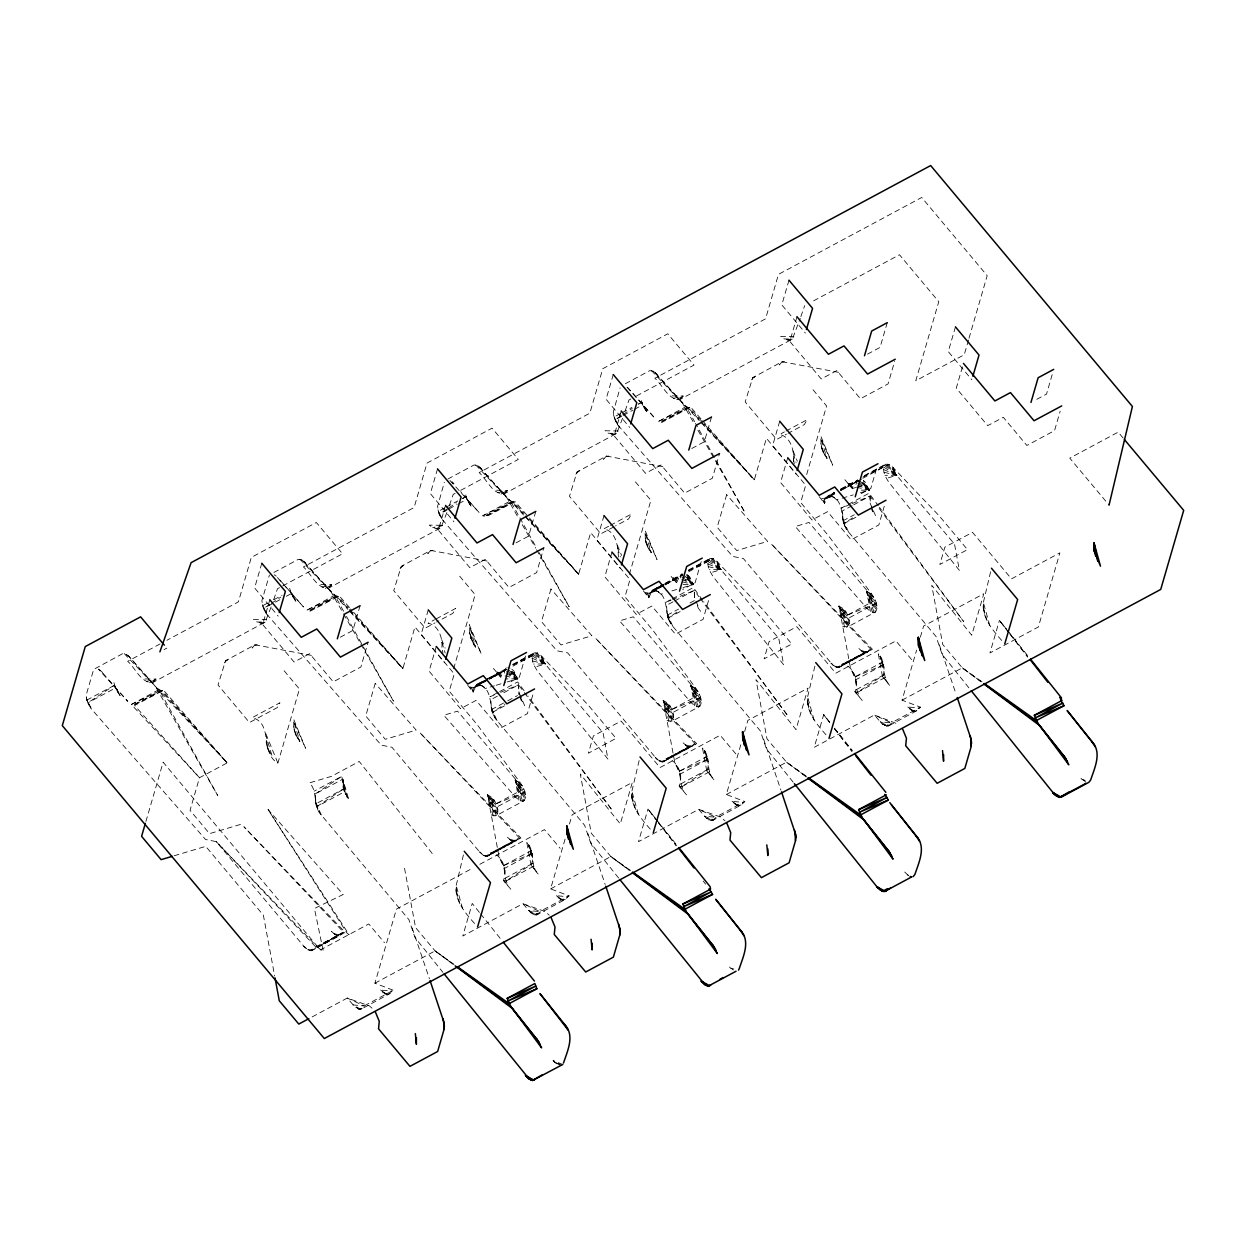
<?xml version="1.0" encoding="UTF-8"?>
<svg xmlns="http://www.w3.org/2000/svg" width="1246" height="1246" viewBox="0 0 1246 1246"><rect width="100%" height="100%" fill="white"/><g stroke="black" fill="none" stroke-linecap="round" stroke-linejoin="round"><path stroke-width="0.75" stroke-dasharray="5 3.75" d="M311.375 655.396L254.947 644.774L225.526 660.754L218.019 684.989L249.449 722.54L277.126 707.681L279.976 702.76L252.299 717.618C273.404 723.256 259.853 752.802 277.889 763.144L299.414 689.022L283.699 670.255M293.822 726.885L293.589 719.02L305.566 748.285L293.854 721.745L299.819 741.448L294.897 732.632L293.822 726.885L294.897 732.632L297.872 738.753M441.878 647.39C442.844 638.077 438.327 624.744 428.032 623.265L434.543 619.76M608.64 526.279L603.749 528.911C616.24 530.967 618.109 547.041 618.405 557.351M645.288 538.179L645.039 530.313L657.016 559.579L645.303 533.039L651.284 552.726L646.347 543.926L645.288 538.179L646.347 543.926L649.322 550.047M793.593 461.409C794.294 451.379 791.039 436.411 779.482 434.558L784.357 431.926M821.005 443.825L820.771 435.96L832.733 465.225L821.036 438.685L827.001 458.372L822.08 449.572L821.005 443.825L822.08 449.572L825.039 455.693M467.717 685.331L473.137 692.122L473.231 687.792L487.856 679.366M643.434 590.978L648.87 597.769L648.948 593.439L663.588 585.013M819.167 496.624L824.587 503.4L824.681 499.085L834.431 493.463M855.706 487.529L852.264 488.541L852.357 484.227L856.905 481.657M432.222 853.479L359.206 761.446L331.529 776.32L309.46 782.877C318.54 791.755 312.123 806.115 321.297 814.993L408.89 919.61L414.965 937.49L442.906 972.378M316.577 806.785L343.398 789.061L343.18 781.834L344.254 791.926L316.577 806.785L315.098 794.029L342.775 779.171L348.973 800.134L343.398 789.061L341.902 776.274L314.226 791.132M618.623 878.025L590.697 843.137L584.608 825.257L497.029 720.64C487.186 710.189 495.145 688.259 477.763 684.116L487.529 678.868M510.813 889.239L503.431 880.392C507.792 870.393 502.512 855.426 491.594 852.7L490.239 853.276L519.27 837.842L419.622 732.399L520.937 837.982L487.015 856.376L483.495 855.41L479.539 851.875L391.945 747.257L381.292 745.155L266.41 613.795L263.529 608.5L261.847 600.821L269.401 575.06M536.652 871.873L531.092 865.534L526.809 842.436C535.951 851.33 529.239 865.503 538.49 874.365M793.141 782.145L766.415 748.784L760.34 730.904L672.747 626.286C662.903 615.836 670.878 593.906 653.48 589.763L663.246 584.514M686.546 794.87L679.148 786.039C683.524 776.04 678.245 761.072 667.311 758.347L665.971 758.923L694.988 743.473L595.354 638.045L696.654 743.628L662.747 762.022L657.234 759.577L567.678 652.904L557.009 650.801L442.128 519.442L439.246 514.146L437.58 506.468L444.324 482.264M694.458 597.691L694.224 590.448L672.824 599.435M712.369 777.52L706.825 771.181L702.526 748.083C711.668 756.976 704.971 771.149 714.223 780.012M968.858 687.792L942.147 654.43L936.058 636.535L848.479 531.933C838.636 521.482 846.595 499.553 829.213 495.41L834.088 492.777M845.037 526.637L842.903 520.844L842.685 513.632M862.279 700.517L854.881 691.686C859.242 681.687 853.977 666.719 843.044 663.978L841.689 664.57L870.72 649.119L771.072 543.692L872.387 649.275L838.48 667.669L832.967 665.224L743.395 558.551L732.741 556.448L617.86 425.073L614.979 419.793L613.297 412.115L620.056 387.911M888.102 683.166L882.542 676.827L878.259 653.729C887.401 662.623 880.688 676.796 889.94 685.658M504.521 673.089L504.614 670.722M512.776 664.834L535.562 652.593L603.064 732.819L607.955 759.125L537.836 671.563C534.534 666.61 529.363 658.464 534.036 652.951L537.415 653.029L541.527 656.097L587.925 704.753L616.054 738.348L588.377 753.207L593.408 735.903L621.069 721.045L660.022 767.567L720.204 735.249L735.934 754.017M688.508 570.481L711.295 558.239L778.781 638.466L783.672 664.772L713.553 577.21C710.267 572.257 705.096 564.111 709.768 558.597L713.133 558.675L717.244 561.744L763.642 610.4L791.771 643.995L764.11 658.854L769.125 641.55L796.801 626.691L835.755 673.214L895.936 640.896L911.651 659.664M855.971 484.383L857.824 479.103M864.226 476.128L887.012 463.886L954.514 544.113L959.404 570.419L889.286 482.856C885.984 477.903 880.813 469.742 885.485 464.244L888.865 464.322L892.977 467.39L939.375 516.046L967.503 549.626L939.827 564.5L944.857 547.196L972.519 532.338L1011.472 578.86L1059.894 552.85L1038.37 626.972L989.931 652.982L999.417 620.368L1006.581 629.323M463.434 854.896L456.176 885.532C454.307 900.889 465.879 913.598 475.209 924.252M491.267 814.977L496.422 815.538C500.113 810.009 495.939 802.829 492.809 797.938L487.529 794.855L499.132 857.295L504.646 868.337L532.307 853.479L526.809 842.436M494.631 800.742L487.529 794.855L496.422 815.538L524.099 800.68C527.79 795.15 523.616 787.97 520.485 783.08L477 724.393L449.23 691.219L454.26 673.93L414.949 626.987L402.894 668.51L349.16 610.758M639.151 760.543L631.893 791.179C630.024 806.536 641.612 819.229 650.942 829.898M666.999 720.624L672.139 721.185C675.846 715.656 671.656 708.46 668.541 703.585L663.246 700.501L674.865 762.941L680.363 773.968L708.04 759.11L702.526 748.083M670.364 706.389L663.246 700.501L672.139 721.185L699.816 706.326C703.523 700.797 699.333 693.601 696.218 688.726L652.733 630.04L624.962 596.865L629.978 579.577L590.682 532.634L578.627 574.157L524.893 516.405M814.884 666.189L807.626 696.826C805.757 712.182 817.329 724.876 826.659 735.545M842.717 626.271L847.872 626.831C851.563 621.302 847.389 614.107 844.258 609.232L838.979 606.148L850.582 668.588L856.095 679.615L883.757 664.757L878.259 653.729M846.081 612.02L838.979 606.148L847.872 626.831L875.549 611.973C879.24 606.444 875.066 599.248 871.935 594.373L828.45 535.687L800.68 502.512L805.71 485.224L766.415 438.281L754.344 479.803L700.61 422.051M990.601 571.836L983.359 602.472C981.427 618.499 993.981 631.457 1003.56 642.593M145.907 821.503L163.133 762.209L320.331 949.95L368.754 923.956L384.484 942.724M261.8 563.254L254.62 587.956L278.201 616.131M269.821 599.778L262.641 624.48L294.087 662.031L309.647 653.667L333.227 681.842L360.904 666.984L368.084 642.266M360.063 605.743L352.883 630.46L337.323 638.809M487.093 561.043L430.664 550.405L401.259 566.4L393.736 590.635L425.182 628.186L434.947 622.938M437.533 468.901L430.353 493.603L453.933 521.778M445.538 505.424L438.358 530.126L469.804 567.678L485.379 559.314L508.96 587.489L536.621 572.63L543.801 547.913M428.266 609.948L421.086 634.666L444.666 662.825M436.287 646.472L429.107 671.173L460.537 708.725L476.112 700.377L499.693 728.536L527.37 713.678L533.522 692.496M453.606 668.791L475.147 594.669L459.431 575.901M312.154 1016.907L347.229 998.077L355.063 1007.095L360.842 1009.338L389.827 993.638L393.331 990.259L374.906 983.219L396.43 909.097L473.013 867.979M487.591 680.223L473.231 687.792L469.695 686.826L473.137 692.122L476.439 684.693L484.569 680.332M535.796 511.39L528.615 536.107L513.04 544.455M662.825 466.689L606.397 456.052L576.991 472.047L569.469 496.282L600.899 533.833L613.92 526.84M525.5 655.972L519.348 677.154L508.446 683.01M613.25 374.548L606.07 399.25L629.651 427.409M621.271 411.071L614.091 435.773L645.537 473.324L661.096 464.96L684.677 493.12L712.354 478.262L719.534 453.56M603.999 515.595L596.818 540.312L620.399 568.472M612.004 552.118L604.824 576.82L636.27 614.371L651.829 606.023L675.41 634.183L703.087 619.324L709.239 598.142M629.339 574.437L650.879 500.316L635.149 481.548M479.399 912.384L472.234 903.428L462.764 936.042L522.946 903.724L530.796 912.742L536.574 914.985L565.544 899.285L569.048 895.89L550.623 888.865L565.154 838.823M569.469 824.011L572.163 814.744L632.345 782.426L620.29 823.933L580.278 773.984L591.289 833.216L610.82 856.547L629.339 870.362M663.308 585.869L648.948 593.439L645.428 592.473L648.87 597.769L652.156 590.339L663.557 584.218M711.513 417.036L704.333 441.754L690.331 449.276M664.943 584.997L682.792 575.013L679.833 575.481L676.531 582.91L669.149 574.063M838.558 372.336L782.13 361.698L752.709 377.694L745.186 401.928L776.632 439.464L786.397 434.231M701.233 561.619L695.081 582.801L682.621 589.483M788.983 280.194L781.803 304.896L805.383 333.056M796.988 316.718L789.824 341.42L821.254 378.971L836.829 370.607L860.41 398.767L888.071 383.908L894.737 360.966M779.716 421.241L772.536 445.943L796.116 474.119M787.737 457.765L780.557 482.467L812.003 520.018L827.562 511.67L851.143 539.83L878.819 524.971L884.972 503.789M806.676 474.524L826.596 405.962L810.881 387.195M655.131 818.03L647.967 809.075L638.482 841.689L698.679 809.37L706.513 818.388L712.291 820.631L741.277 804.932L744.781 801.536L726.356 794.512L741.417 742.616M744.656 731.495L747.88 720.39L808.078 688.072L796.007 729.58L756.01 679.631L767.006 738.862L786.538 762.194L806.614 777.161M834.15 494.132L824.681 499.085L821.145 498.12L824.587 503.4L827.889 495.986L834.399 492.497M887.245 322.683L880.065 347.4L864.49 355.749M844.866 479.71L852.264 488.541L853.681 483.65L856.874 480.551L840.598 489.289M876.436 469.026L870.798 488.448L858.354 495.129M955.448 326.888L948.268 351.59L971.849 379.765M968.5 340.033L964.233 354.752L915.794 380.746L938.768 301.688L899.472 254.745L811.458 301.999M969.03 338.196L987.19 275.678L921.697 197.46L778.485 274.354L765.574 318.82L654.866 378.254C662.638 385.03 667.638 399.296 679.506 399.732L792.394 339.052L800.228 318.4M962.426 366.931L956.274 388.113L987.72 425.665L1003.295 417.301L1026.875 445.476L1054.537 430.618L1060.175 411.196M829.665 722.182L823.684 714.721L814.214 747.335L874.396 715.017L882.246 724.035L888.024 726.278L916.994 710.578L920.514 707.183L902.073 700.159L916.604 650.116M920.373 637.142L923.613 626.037L983.795 593.719L971.74 635.226L931.728 585.277L942.739 644.509L962.27 667.84L980.789 681.655M1052.169 374.672L1046.531 394.094L1034.071 400.776M271.13 606.927L265.211 622.112L152.323 682.792C140.455 682.356 135.456 668.09 127.699 661.315L160.049 643.948M273.684 599.638L277.515 588.704L342.541 553.785L316.344 522.495L251.303 557.414L238.391 601.88L166.871 640.288M446.862 512.573L440.944 527.759L328.056 588.439C316.188 588.003 311.189 573.736 303.417 566.961L414.108 507.527L427.035 463.06L492.061 428.141L518.274 459.431L460.085 490.675M449.417 505.284L453.233 494.351L458.372 491.594M622.579 418.22L616.661 433.406L503.773 494.086C491.905 493.65 486.906 479.383 479.149 472.608L589.841 413.174L602.768 368.707L667.794 333.788L693.991 365.078L635.803 396.321M625.134 410.931L628.965 399.997L634.089 397.24M682.092 573.456L680.347 576.368L680.674 581.524M800.867 316.577L804.682 305.644M146.296 681.422L155.984 679.117L152.323 682.792L155.984 679.117L142.869 678.899M322.029 587.068L331.701 584.763L328.056 588.439L331.701 584.763L318.587 584.545M497.746 492.715L507.434 490.41L503.773 494.086L507.434 490.41L494.319 490.192M673.479 398.362L683.151 396.057L679.506 399.732L683.151 396.057L670.037 395.839M493.416 668.417L500.814 677.263L502.231 672.357L505.424 669.258L489.148 677.995M240.447 824.447L209.546 833.652L190.031 810.321L199.5 777.722L227.177 762.864L155.439 686.484L130.223 657.701L126.126 654.275L122.591 653.698L93.668 669.414L86.13 695.175L86.831 700.112L90.678 708.149L205.559 839.508L216.228 841.611L303.806 946.228L307.762 949.764L311.298 950.729L340.298 935.294L342.183 932.771M511.172 840.552L507.215 837.016L511.172 840.552L514.691 841.517L513.04 841.393L485.364 856.251L479.539 851.875L483.495 855.41L487.015 856.376L516.031 840.941L517.915 838.418M686.889 746.198L682.933 742.663L686.889 746.198L690.424 747.164L688.773 747.039L661.096 761.898L655.256 757.521L659.212 761.057L662.747 762.022L691.764 746.588L693.648 744.064M862.621 651.845L858.665 648.309L862.621 651.845L866.141 652.811L864.49 652.686L836.814 667.545L830.989 663.168L834.945 666.703L838.48 667.669L867.481 652.234L869.365 649.711M535.048 869.085L531.092 865.534L532.914 863.291L505.237 878.15L503.431 880.392L508.975 886.731M710.765 774.732L706.825 771.181L708.647 768.938L680.97 783.796L679.148 786.039L684.708 792.378M886.498 680.378L882.542 676.827L884.364 674.584L856.703 689.443L854.881 691.686L860.425 698.025M224.436 662.888L227.27 659.632L229.529 659.57L225.526 660.754M254.947 644.774L252.113 648.029L253.203 645.895L257.206 644.712M400.153 568.534L403.003 565.263L405.262 565.217L401.259 566.4M430.664 550.405L427.83 553.676L428.935 551.542L432.938 550.358M575.886 474.181L578.72 470.91L580.979 470.863L576.991 472.047M606.397 456.052L603.562 459.322L604.653 457.189L608.655 456.005M751.603 379.828L754.453 376.557L756.711 376.51L752.709 377.694M782.13 361.698L779.28 364.969L780.385 362.835L784.388 361.651M357.181 1008.621L360.842 1009.338L365.654 1005.117L393.331 990.259M505.253 668.915L506.359 667.809M315.098 794.029L341.902 776.274M497.029 720.64L491.049 706.903L492.31 712.432L504.926 704.083M672.747 626.286L666.781 612.549L668.027 618.078L679.07 610.774M848.479 531.933L842.498 518.196L843.76 523.725L854.803 516.42M505.237 878.15L507.371 883.944L503.431 880.392L506.11 881.015L532.914 863.291M680.97 783.796L683.104 789.59L679.148 786.039L681.827 786.662L708.647 768.938M856.703 689.443L858.821 695.237L854.881 691.686L857.56 692.309L884.364 674.584M269.806 604.357L263.529 608.5L266.41 613.795M271.379 603.313L280.802 597.114M447.112 508.96L439.246 514.146L442.128 519.442M448.685 507.932L456.534 502.761M462.827 498.618L465.957 496.547L471.564 506.857L465.957 496.547L459.447 500.035M621.256 415.65L614.979 419.793L617.86 425.073M622.829 414.606L632.267 408.408M638.544 404.265L641.69 402.193L647.297 412.504L641.69 402.193L638.435 403.938M536.574 914.985L541.387 910.764L569.048 895.89M712.291 820.631L717.104 816.395L744.781 801.536M888.024 726.278L892.837 722.041L920.514 707.183M343.538 932.195L314.522 947.63L315.861 947.053L216.228 841.611L317.543 947.194L343.538 932.195L243.905 826.752L345.204 932.335L311.298 950.729L307.762 949.764L303.806 946.228L309.647 950.605L337.308 935.746L338.974 935.871L335.439 934.905L331.483 931.369L335.439 934.905M489.491 678.431L499.241 672.809L502.231 672.357L489.211 679.35M665.208 584.078L674.974 578.456L677.964 578.004M840.941 489.725L850.691 484.102L852.357 484.227L840.957 490.348M311.298 950.729L337.308 935.746L333.461 933.425L340.298 935.294M487.015 856.376L513.04 841.393L509.178 839.072L516.031 840.941M662.747 762.022L688.773 747.039L684.911 744.719L691.764 746.588M838.48 667.669L864.49 652.686L860.628 650.365L867.481 652.234M149.52 682.746L155.984 679.117M325.253 588.392L331.701 584.763M435.944 528.958L442.392 525.329L429.278 525.111L432.72 527.634L438.748 529.005L442.392 525.329L432.72 527.634M500.97 494.039L507.434 490.41M676.703 399.686L683.151 396.057M273.902 572.444L298.324 559.345L301.844 559.921L347.852 609.341M447.999 478.962L474.041 464.992L477.576 465.568L523.585 514.987M625.352 383.737L649.773 370.623L653.293 371.215L699.302 420.634M164.051 649.618L166.824 648.138M267.454 603.142L262.563 605.758L268.17 616.069M273.964 599.638L282.094 595.261M444.806 507.901L438.296 511.405L443.903 521.716M446.426 507.029L457.827 500.908M620.524 413.547L614.013 417.052L619.62 427.362M622.159 412.675L631.924 407.426M113.947 682.652L115.473 687.994L87.796 702.853L90.678 708.149M279.805 599.747L263.529 608.5L261.987 603.157M286.315 596.258L291.206 593.641L289.664 588.299M447.392 509.77L439.246 514.146L437.72 508.804M449.012 508.898L457.157 504.521M458.793 503.649L466.923 499.288L465.397 493.946M621.489 416.289L614.979 419.793L613.453 414.451M623.109 415.416L632.89 410.168M634.51 409.295L642.656 404.934L641.114 399.592M157.23 688.275L160.734 690.409L227.177 762.864L163.569 690.268L134.599 705.485L199.5 777.722L131.344 704.473L159.021 689.614L217.692 795.462L155.439 686.484L128.167 655.676M349.472 607.534L339.286 595.915L310.316 611.132L307.077 610.119L334.753 595.261L344.067 612.066M525.205 515.906L578.627 574.157L515.019 501.562L486.049 516.779L482.809 515.766L510.471 500.908L536.559 547.944M700.922 418.812L690.736 407.208L661.766 422.425L658.527 421.413L686.203 406.554L694.583 421.678M162.276 690.627L160.734 690.409L133.057 705.267L162.276 690.627L227.177 762.864M337.993 596.273L336.451 596.055L308.79 610.914L337.993 596.273L348.382 607.83M513.726 501.92L512.184 501.702L484.507 516.56L513.726 501.92L524.099 513.477M689.443 407.567L687.917 407.349L660.24 422.207L689.443 407.567L754.344 479.803L702.183 420.276M436.162 618.888L455.693 608.406L452.859 613.328L436.567 622.066M610.26 525.407L631.426 514.053L628.576 518.975L615.555 525.952M785.992 431.054L807.159 419.7L804.309 424.606L788.033 433.359M512.885 664.305L534.036 652.951L545.421 663.978L534.923 667.093M688.602 569.952L709.768 558.597L721.154 569.624L710.656 572.739M864.335 475.598L885.485 464.244L896.871 475.271L886.373 478.386M486.205 679.459L504.1 669.834L507.075 669.367L489.164 678.992M665.177 583.346L679.833 575.481L682.792 575.013L664.881 584.623M840.91 488.993L855.55 481.127L858.525 480.66L840.614 490.27M664.881 583.642L681.157 574.904M487.856 678.93L471.564 687.667L473.137 692.122M489.476 678.058L499.241 672.809L500.814 677.263L500.908 672.933L489.507 679.054M663.573 584.576L647.297 593.314L648.87 597.769M665.208 583.689L674.974 578.456L676.531 582.91L676.625 578.58L665.224 584.701M840.925 489.335L850.691 484.102L852.264 488.541L846.844 481.766M487.529 679.864L476.439 684.693M512.994 666.143L537.415 653.029L545.421 663.978L533.553 664.04M663.261 585.511L652.156 590.339M688.711 571.789L713.133 558.675L721.154 569.624L709.27 569.687M834.104 493.774L827.889 495.986M862.808 478.308L888.865 464.322L896.871 475.271L885.003 475.333M473.231 687.792L487.871 679.927M648.948 593.439L663.604 585.573M824.681 499.085L834.446 493.837M840.661 490.644L853.681 483.65M498.089 692.402L489.958 696.779L498.883 693.041M499.724 691.53L517.635 681.92L526.871 694.458M670.566 599.793L665.676 602.425L671.033 600.183M672.186 598.921L693.352 587.567L702.588 600.089M497.341 696.171L490.831 699.676L491.454 709.566L493.572 715.344M503.851 692.683L518.507 684.817L523.133 691.016M673.058 601.818L666.548 605.307L667.171 615.213L669.304 620.991M674.693 600.946L694.224 590.448L698.85 596.663M852.046 505.72L842.28 510.953L842.592 515.922M853.666 504.848L869.957 496.095L874.583 502.309M317.855 809.713L315.721 803.919L343.398 789.061L343.086 784.123M491.454 709.566L506.094 701.7M507.729 700.813L517.495 695.58M667.171 615.213L678.572 609.092M689.973 602.971L694.847 600.338L694.224 590.448M842.903 520.844L854.304 514.738M492.31 712.432L505.331 705.438M668.027 618.078L681.064 611.085M843.76 523.725L856.781 516.732M493.245 815.943L487.529 794.855L496.126 803.763L523.803 788.905L457.562 711.155L443.841 715.235L515.61 797.144L518.943 800.119L522.681 801.271L524.099 800.68L515.205 779.996L520.485 783.08M668.977 721.59L663.246 700.501L671.859 709.41L699.536 694.552L633.28 616.801L619.574 620.882L691.328 702.791L694.661 705.766L698.399 706.918L699.816 706.326L690.923 685.643L696.218 688.726M844.71 627.236L838.979 606.148L847.576 615.057L875.253 600.198L809.012 522.448L795.291 526.528L867.06 608.437L870.393 611.412L874.131 612.565L875.549 611.973L866.655 591.289L871.935 594.373M518.943 800.119L515.205 779.996L524.878 791.958L497.216 806.816L487.529 794.855L495.005 816.13M694.661 705.766L690.923 685.643L700.61 697.604L672.933 712.463L663.246 700.501L670.737 721.777M870.393 611.412L866.655 591.289L876.343 603.251L848.666 618.109L838.979 606.148L846.455 627.423M479.819 864.319L544.486 829.602L560.202 848.37M506.11 881.015L533.771 866.157L531.092 865.534L532.525 860.628L528.631 844.944L531.466 850.613L503.789 865.487L504.848 875.502M681.827 786.662L709.504 771.804L706.825 771.181L708.242 766.274L704.348 750.59L707.198 756.26L679.522 771.118L680.581 781.133M857.56 692.309L885.236 677.45L882.542 676.827L883.975 671.921L880.081 656.237L882.916 661.906L855.239 676.765L856.298 686.78M374.906 983.219L435.088 950.9L454.011 964.357M550.623 888.865L610.82 856.547L631.317 871.125M726.356 794.512L786.538 762.194L807.034 776.772M902.073 700.159L962.27 667.84L982.767 682.419M834.68 497.793L829.213 495.41L834.384 492.809L823.03 498.961L824.587 503.4M841.284 489.335L858.525 480.66L854.631 482.389M658.947 592.146L653.48 589.763L663.822 584.561M665.551 583.689L682.792 575.013L678.899 576.742M483.214 686.499L477.763 684.116L488.105 678.914M489.834 678.042L507.075 669.367L503.182 671.096M843.044 663.978L872.387 649.275M667.311 758.347L696.654 743.628M491.594 852.7L520.937 837.982M862.824 477.047L888.865 464.322M688.836 570.559L713.133 558.675M513.103 664.912L537.415 653.029M658.527 421.413L687.917 407.349L699.629 420.136M482.809 515.766L512.184 501.702L523.912 514.489M307.077 610.119L336.451 596.055L348.179 608.842M131.344 704.473L160.734 690.409M883.757 664.757L855.239 676.765L856.391 684.506M708.04 759.11L679.522 771.118L680.659 778.859M532.307 853.479L503.789 865.487L504.942 873.212M850.333 504.334L841.408 508.072L869.085 493.214L878.321 505.736M852.108 503.586L869.957 496.095L870.175 503.337L876.156 517.074M500.658 692.293L518.507 684.817L519.13 694.707L518.507 684.817M847.576 615.057L876.343 603.251M671.859 709.41L700.61 697.604M496.126 803.763L524.878 791.958M826.02 498.509L832.702 496.329L836.642 499.817L840.318 498.727M650.287 592.862L656.985 590.682L660.91 594.171L664.585 593.08M474.57 687.216L481.252 685.051L485.177 688.524L494.382 685.798M857.419 487.015L864.303 484.959L862.341 482.934M842.156 498.182L853.183 494.896M860.456 492.731L869.194 490.13L865.3 482.249L863.213 480.38L869.194 490.13L857.326 490.192M685.144 580.34L688.586 579.312L686.624 577.287M671.937 590.884L681.141 588.159M682.979 587.598L693.477 584.483L689.583 576.602L685.456 573.534L693.477 584.483L681.609 584.545M509.412 674.693L512.854 673.665L510.891 671.641M496.22 685.238L505.409 682.512M507.247 681.951L517.744 678.836L513.85 670.955L511.763 669.086L517.744 678.836L505.876 678.899M174.129 855.784L205.73 846.361L263.373 915.203L274.681 976.039M912.025 710.703L914.003 711.466L916.994 710.578L912.025 710.703L907.804 706.996L919.205 708.04M886.327 726.325L889.317 725.437L880.143 721.855L891.529 722.898L874.396 715.017L898.615 724.3M736.308 805.056L738.271 805.819L741.277 804.932L736.308 805.056L732.087 801.349L743.473 802.393M710.594 820.678L713.6 819.79L704.411 816.208L715.796 817.251L698.679 809.37L720.78 817.127L724.985 820.818M560.575 899.41L562.553 900.173L565.544 899.285L560.575 899.41L556.355 895.703L567.755 896.746M534.877 915.031L537.867 914.143L528.678 910.561L540.079 911.605L522.946 903.724L545.047 911.48L549.268 915.187M384.858 993.763L386.821 994.526L389.827 993.638L384.858 993.763L380.637 990.056L392.023 991.1M362.15 1008.497L359.144 1009.385L355.063 1007.095M787.394 340.251L792.394 339.052L784.17 338.912L780.728 336.404L793.842 336.622L790.198 340.298L784.17 338.912M611.661 434.605L616.661 433.406L608.437 433.265L605.011 430.758L618.125 430.976L614.465 434.652L608.437 433.265M260.212 623.312L265.211 622.112L256.988 621.988L253.561 619.464L266.675 619.683L263.015 623.358L256.988 621.988M826.955 497.247L832.702 496.329L829.213 495.41M651.222 591.601L656.985 590.682L653.48 589.763M475.505 685.954L481.252 685.051L477.763 684.116M909.923 709.176L915.685 711.419M884.348 725.561L889.317 725.437L882.246 724.035M734.19 803.53L739.968 805.773M708.631 819.915L713.6 819.79L706.513 818.388M558.473 897.883L564.236 900.126M532.899 914.268L537.867 914.143L530.796 912.742M382.74 992.237L388.518 994.479M834.945 666.703L839.804 667.093M659.212 761.057L664.087 761.446M483.495 855.41L488.354 855.8M307.762 949.764L312.637 950.153M884.068 472.312L896.871 475.271L892.977 467.39M856.391 487.17L869.194 490.13L861.188 479.18M708.335 566.665L721.154 569.624L717.244 561.744M682.497 581.944L693.477 584.483L687.496 574.733M1085.297 780.323L1082.182 779.607L1080.344 777.566L1085.858 782.145M532.618 661.019L545.421 663.978L541.527 656.097M504.942 675.877L517.744 678.836L509.739 667.887M733.847 969.03L730.732 968.313L728.894 966.289L733.178 970.011M562.803 1064.458L553.162 1060.642L556.869 1064.209L553.162 1060.642L561.728 1065.33M883.632 469.524L896.871 475.271L890.89 465.521M857.622 485.099L869.194 490.13L860.581 480.177M707.915 563.877L721.154 569.624L715.157 559.875M681.889 579.452L693.477 584.483L684.848 574.531M532.182 658.231L545.421 663.978L539.44 654.228M506.172 673.821L517.744 678.836L507.901 667.451M850.691 484.102L848.822 483.261L852.264 488.541M674.974 578.456L673.089 577.614L676.531 582.91L671.111 576.119M499.241 672.809L497.372 671.968L500.814 677.263L495.394 670.473M317.543 947.194L323.399 951.648L314.428 908.521L343.211 894.472L268.108 809.588L347.104 933.192L349.098 934.702L268.108 809.588M360.842 1009.338L352.961 1004.915L364.346 1005.958L347.229 998.077L369.314 1005.833L373.535 1009.54M684.412 405.215L687.917 407.349M508.68 499.568L512.184 501.702M332.962 593.921L336.451 596.055M883.741 467.157L896.871 475.271L884.38 465.35M857.715 483.027L869.194 490.13L859.086 480.317M708.024 561.51L721.154 569.624L708.647 559.703M681.983 577.381L693.477 584.483L687.153 578.346M532.291 655.863L545.421 663.978L532.93 654.057M506.265 671.734L517.744 678.836L511.421 672.715M274.167 574.78L276.223 576.166M100.49 670.535L98.45 669.133L127.762 701.342L100.49 670.535L102.546 672.56M560.326 1065.579L553.162 1060.642L558.675 1065.205M907.804 706.996L914.003 711.466M732.087 801.349L738.271 805.819M556.355 895.703L562.553 900.173M380.637 990.056L386.821 994.526M962.27 667.84L982.315 682.497M786.538 762.194L806.583 776.85M610.82 856.547L630.865 871.203M404.545 868.337L415.557 927.569L435.088 950.9L453.591 964.435M435.088 950.9L453.622 964.716M858.089 481.314L869.194 490.13M680.97 574.562L693.477 584.483M508.025 671.127L517.744 678.836M873.758 597.161L866.655 591.289L872.371 612.378M698.025 691.53L690.923 685.643L696.654 706.731M522.308 785.883L515.205 779.996L520.921 801.085M653.293 371.215L657.405 374.641M626.987 387.21L654.944 418.267L627.673 387.459M477.576 465.568L481.672 468.994M449.899 480.426L479.212 512.62L460.615 491.625M301.844 559.921L305.955 563.348M126.126 654.275L130.223 657.701M860.379 481.47L864.303 484.959M684.646 575.823L688.586 579.312M508.929 670.177L512.854 673.665M454.011 483.853L451.94 481.813L455.662 486.018M651.393 370.529L682.621 403.408L694.115 423.531M475.676 464.883L506.888 497.761L518.383 517.884M299.943 559.236L331.171 592.115L342.65 612.238M124.226 653.605L155.439 686.484M700.937 421.553L754.344 479.803M349.487 610.26L402.894 668.51L350.733 608.983M529.301 519.255L578.627 574.157M349.674 609.278L402.894 668.51M655.349 372.601L682.621 403.408M479.617 466.954L506.888 497.761M303.884 561.307L331.171 592.115M277.453 577.568L303.494 606.973L278.279 578.206M1123.144 438.047L1118.192 432.144L1069.769 458.139L1109.065 505.082M1007.78 630.819L1029.289 657.686M834.446 728.147L852.373 750.544M656.331 819.525L677.84 846.392M480.598 913.879L502.122 940.746M1010.039 633.965L1027.763 656.626M834.322 728.318L852.046 750.98M657.405 821.161L647.967 809.075L657.358 821.332M658.589 822.672L676.313 845.333M1009.992 634.152L1027.623 657.125M834.259 728.505L851.89 751.478M658.542 822.858L676.173 845.832M703.196 881.047L705.548 884.115M879.209 508.508L963.734 621.676L879.474 507.309M700.018 598.205L788.017 716.045L703.741 601.662M524.286 692.558L612.284 810.398L528.024 696.016M473.589 644.4L475.551 647.095L469.321 624.667L481.283 653.932L469.586 627.392L469.82 635.258L473.589 644.4L469.555 632.532L470.63 638.279M876.919 606.117L866.655 591.289L874.131 612.565M848.838 625.492L838.979 606.148L849.258 620.975M701.202 700.486L690.923 685.643L698.399 706.918M673.12 719.845L663.246 700.501L673.525 715.344M525.469 794.839L515.205 779.996L522.681 801.271M497.388 814.199L487.529 794.855L497.808 809.698M643.948 407.644L647.297 412.504L642.656 404.934M468.231 502.013L471.564 506.857L466.923 499.288M292.499 596.367L295.847 601.211L290.24 590.9L295.847 601.211L291.206 593.641M86.27 697.511L87.796 702.853L114.507 685.253L120.114 695.564L114.507 685.253L86.831 700.112L92.453 710.422M115.473 687.994L120.114 695.564L116.781 690.72M876.982 608.64L866.655 591.289L876.514 610.633M838.979 606.148L849.32 623.498M701.264 702.993L690.923 685.643L700.797 704.987M663.246 700.501L673.588 717.852M525.532 797.347L515.205 779.996L525.064 799.34M487.529 794.855L497.855 812.205M697.947 430.244L744.874 512.402L695.517 423.36M522.214 524.597L535.624 548.069M536.574 549.751L569.142 606.755L537.478 549.626M343.616 613.92L359.892 642.422M360.857 644.104L393.425 701.109L345.002 613.748M268.513 750.622L266.161 741.744L267.22 747.491L272.158 756.306L266.177 736.604M852.404 671.096L856.485 682.247M676.687 765.449L680.752 776.601M500.954 859.802L505.035 870.97M827.001 458.372L821.27 446.551L823.357 452.687M651.284 552.726L645.553 540.904L647.64 547.041M299.819 741.448L294.103 729.611L296.19 735.763M267.22 747.491L270.195 753.612M871.437 508.866L872.698 511.779M695.953 601.133L700.423 611.428M524.706 705.781L518.725 692.044L519.909 695.252M519.987 697.573L521.249 700.486M321.297 814.993L315.331 801.256L319.459 812.501M475.551 647.095L469.555 632.532L471.907 641.394M793.095 450.818L797.315 461.145M617.362 545.172L621.598 555.498M441.645 639.525L445.165 648.138M265.912 733.878L277.889 763.144M871.359 506.546L874.303 514.582M842.498 518.196L846.641 529.441M697.402 605.727L698.585 608.936M666.781 612.549L670.909 623.794M520.501 696.857L522.853 703.289M491.049 706.903L495.176 718.148M884.146 667.389L880.081 656.237L884.068 669.647M708.429 761.742L704.348 750.59L708.335 764M532.696 856.111L528.631 844.944L532.618 858.354M939.328 644.805L955.994 693.882M763.611 739.158L780.899 790.057M587.878 833.512L605.167 884.411M412.146 927.865L429.434 978.764M793.359 453.544L796.069 462.5M617.627 547.897L620.352 556.853M441.909 642.251L445.165 652.997M989.807 625.617L983.359 602.472L983.546 610.727M987.05 620.742L983.001 606.226L984.916 615.68M814.074 719.97L807.626 696.826L807.813 705.08M811.333 715.095L807.283 700.579L809.184 710.033M638.357 814.323L631.893 791.179L632.08 799.434M635.6 809.448L631.551 794.932L633.466 804.386M462.624 908.677L456.176 885.532L456.363 893.787M459.867 903.817L455.834 889.286L457.734 898.74M347.136 797.642L342.775 779.171L345.531 794.839L343.18 781.834M793.328 458.684L794.403 464.431M442.423 650.256L442.953 653.138M869.957 496.095L870.471 504.35M315.425 798.982L315.721 803.919M375.217 683.369L365.748 715.967L385.279 739.299L416.164 730.094L375.217 683.369M550.95 589.015L541.48 621.614L560.996 644.945L591.897 635.74L550.95 589.015M726.667 494.662L717.198 527.26L736.729 550.576L767.614 541.387L726.667 494.662M908.334 875.502L904.612 871.935L908.334 875.502M1008.871 632.454L999.417 620.368L1008.808 632.625M829.587 722.275L823.684 714.721L829.556 722.384"/><path stroke-width="1.5" d="M416.413 1037.638L416.382 1044.257L415.354 1033.604M375.498 1012.219L379.267 1021.377L378.535 1028.807L409.965 1066.358L437.642 1051.499L444.059 1029.398L444.09 1022.779L430.057 980.571M592.146 943.284L592.115 949.904L591.071 939.25M551.23 917.866L555 927.008L554.252 934.453L585.698 972.005L613.375 957.146L619.792 935.045L619.823 928.426L605.79 886.218M767.879 848.931L767.848 855.55L766.804 844.897M726.948 823.513L730.717 832.655L729.985 840.1L761.415 877.651L789.092 862.793L795.509 840.692L795.54 834.072L781.507 791.864M943.596 754.578L943.565 761.197L942.521 750.544M902.68 729.159L906.449 738.302L905.702 745.747L937.148 783.298L964.825 768.439L971.241 746.338L971.273 739.719L957.24 697.511M570.575 844.367L566.868 826.098L567.055 834.353L573.316 849.242L566.868 826.098L567.055 834.353M746.292 750.014L742.6 731.745L742.787 739.999L749.048 754.889L742.6 731.745L742.787 739.999M922.024 655.661L918.318 637.391L918.504 645.646L924.766 660.536L918.318 637.391L918.504 645.646M1097.742 561.307L1094.05 543.038L1094.237 551.293L1100.498 566.182L1094.05 543.038L1094.237 551.293M444.059 1029.398L444.09 1022.779M619.792 935.045L619.823 928.426M795.509 840.692L795.54 834.072M971.241 746.338L971.273 739.719M1109.065 505.082L1132.412 406.492L930.669 165.562L191.105 562.662L159.893 651.86M145.361 823.357L141.592 836.331L161.123 859.647L172.275 856.329M279.229 612.596L285.381 591.414L261.8 563.254M337.323 638.809L344.503 614.107L360.063 605.743M454.961 518.243L461.113 497.061L437.533 468.901M445.694 659.29L451.846 638.108L428.266 609.948M513.04 544.455L520.221 519.753L535.796 511.39M503.789 685.518L510.969 660.801L526.528 652.452M477.561 927.055L490.488 882.589L464.275 851.298M630.678 423.889L636.831 402.707L613.25 374.548M621.427 564.936L627.579 543.754L603.999 515.595M688.773 450.102L695.953 425.4L711.513 417.036M679.506 591.165L686.686 566.447L702.261 558.099M563.504 1063.009C567.491 1050.814 575.107 1035.551 564.594 1024.368L539.954 993.607L568.067 1029.975L564.594 1024.368M653.293 832.702L666.205 788.235L640.008 756.945M806.411 329.536L812.563 308.354L788.983 280.194M797.144 470.583L803.296 449.401L779.716 421.241M864.49 355.749L871.67 331.047L887.245 322.683M855.239 496.796L862.419 472.094L877.978 463.746M829.011 738.348L841.938 693.882L815.741 662.592M972.877 376.23L979.029 355.048L955.448 326.888M1030.956 402.442L1038.136 377.74L1053.711 369.377M1004.743 643.995L1017.655 599.528L991.458 568.223M738.535 970.104L739.236 968.656C743.223 956.461 750.84 941.197 740.326 930.014L715.687 899.254L742.195 932.678M562.803 1064.458L532.649 1080.438L529.207 1079.083L444.121 973.889M913.178 876.623L914.953 874.303C918.956 862.092 926.557 846.844 916.044 835.661L889.769 802.595M529.207 1079.083L525.485 1075.5L532.649 1080.438L542.415 1074.737M719.767 979.418L723.023 977.518M885.735 890.781L890.61 887.931M971.288 690.829L1054.505 794.465L1059.832 797.378L1069.598 791.662M368.084 642.266L340.407 657.125L316.827 628.965L301.252 637.329L269.821 599.778M543.801 547.913L516.124 562.771L492.544 534.612L476.984 542.976L445.538 505.424M719.534 453.56L691.857 468.418L668.277 440.259L652.717 448.622L621.271 411.071M895.251 359.206L867.574 374.065L844.009 345.905L828.434 354.269L796.988 316.718M534.55 688.96L506.873 703.819L483.292 675.659L467.717 684.023L436.287 646.472M710.267 594.607L682.59 609.465L659.009 581.306L643.45 589.67L612.004 552.118M885.999 500.253L858.323 515.112L834.742 486.952L819.167 495.316L787.737 457.765M1061.717 405.9L1034.04 420.759L1010.459 392.599L994.9 400.963L963.454 363.411M308.821 1018.698L298.791 1024.072L279.275 1000.756L275.023 977.939M455.164 965.868L512.293 1008.466L536.917 1039.226L541.605 1047.87L510.642 1006.161L507.184 998.358L534.861 983.499L536.87 988.763L509.193 1003.622L457.157 966.6M632.423 872.667L688.01 914.112L712.65 944.873L717.322 953.517L686.359 911.807L682.901 904.004L710.578 889.146L710.111 886.685L679.039 847.872M808.156 778.298L863.743 819.759L888.367 850.52L893.055 859.164L862.092 817.454L858.634 809.651L886.311 794.792M983.888 683.945L1039.46 725.406L1064.1 756.151L1068.788 764.81L1037.825 723.101L1034.367 715.297L1062.028 700.439L1059.676 697.417M709.067 888.71L712.587 894.41L684.926 909.269L632.89 872.247M884.8 794.356L888.32 800.057L860.643 814.915L808.607 777.893M1060.517 699.987L1064.053 705.703L1036.376 720.562L984.34 683.54M887.339 888.741L882.464 891.357L876.935 886.794L794.356 783.672M736.059 971.226L708.382 986.084L704.925 984.714L619.838 879.536M885.735 890.859L911.776 876.873L910.141 876.499M1056.374 796.007L1052.668 792.44L1059.832 797.378L1085.873 783.391M1059.832 797.378L1062.308 796.256M885.501 891.482L876.935 886.794L882.464 891.357L886.591 890.61M710.859 984.963L708.382 986.084L701.218 981.147L704.925 984.714M532.649 1080.438L535.141 1079.316M1034.367 715.297L1062.869 703.056L1035.208 717.914L1064.053 705.703M858.634 809.651L887.152 797.409L859.475 812.267L888.32 800.057M682.901 904.004L711.419 891.762L683.743 906.621L712.587 894.41M507.184 998.358L535.702 986.116L508.025 1000.974L536.87 988.763M709.784 985.835L701.218 981.147L706.731 985.711M534.051 1080.189L525.485 1075.5L531.014 1080.064M884.115 891.731L876.935 886.794L880.657 890.36M983.857 683.618L1037.825 723.101M808.124 777.971L862.092 817.454M632.407 872.325L686.359 911.807M456.675 966.678L510.642 1006.161M1058.181 797.004L1052.668 792.44L1061.234 797.129L1088.911 782.27L1090.686 779.949C1094.673 767.738 1102.289 752.491 1091.776 741.292L1067.137 710.532L1093.645 743.971M1124.375 439.526L1183.7 510.362L1160.727 589.436L324.303 1038.541L62.3 725.624L85.273 646.565L140.611 616.848L164.316 645.163M1030.489 659.165L1061.561 697.978M854.756 753.519L885.844 792.331M503.306 942.241L534.394 981.038M1039.46 725.406L1065.969 758.83M891.42 804.9L917.928 838.324M863.743 819.759L890.251 853.183M688.01 914.112L714.519 947.536M512.293 1008.466L538.802 1041.89M1030.13 659.648L1047.855 682.31M855.581 755.512L870.954 775.152M678.681 848.355L694.038 867.995M1091.776 741.292L1095.25 746.915M1064.1 756.151L1067.573 761.773M916.044 835.661L919.517 841.268M888.367 850.52L891.84 856.127M740.326 930.014L743.8 935.621M712.65 944.873L716.123 950.48M536.917 1039.226L540.39 1044.833M970.198 735.685L971.631 743.348M794.481 830.038L795.898 837.701M618.748 924.392L620.181 932.055M443.031 1018.745L444.448 1026.408M1094.05 543.038L1095.608 556.246M918.318 637.391L919.891 650.599M742.6 731.745L744.158 744.952M566.868 826.098L568.441 839.306"/></g></svg>
